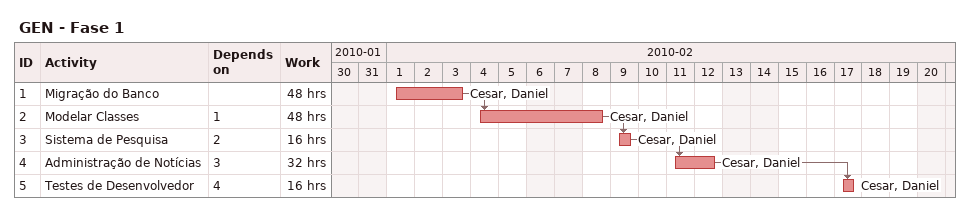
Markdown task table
GEN - Fase 1

| ID | Task | Start | Finish | Predecessors | Resources | Work (h) |
|---|---|---|---|---|---|---|
| 1 | Migração do Banco | 2010-02-01 | 2010-02-03 |  | Cesar, Daniel | 48 |
| 2 | Modelar Classes | 2010-02-04 | 2010-02-08 | 1 | Cesar, Daniel | 48 |
| 3 | Sistema de Pesquisa | 2010-02-09 | 2010-02-09 | 2 | Cesar, Daniel | 16 |
| 4 | Administração de Notícias | 2010-02-11 | 2010-02-12 | 3 | Cesar, Daniel | 32 |
| 5 | Testes de Desenvolvedor | 2010-02-17 | 2010-02-17 | 4 | Cesar, Daniel | 16 |
